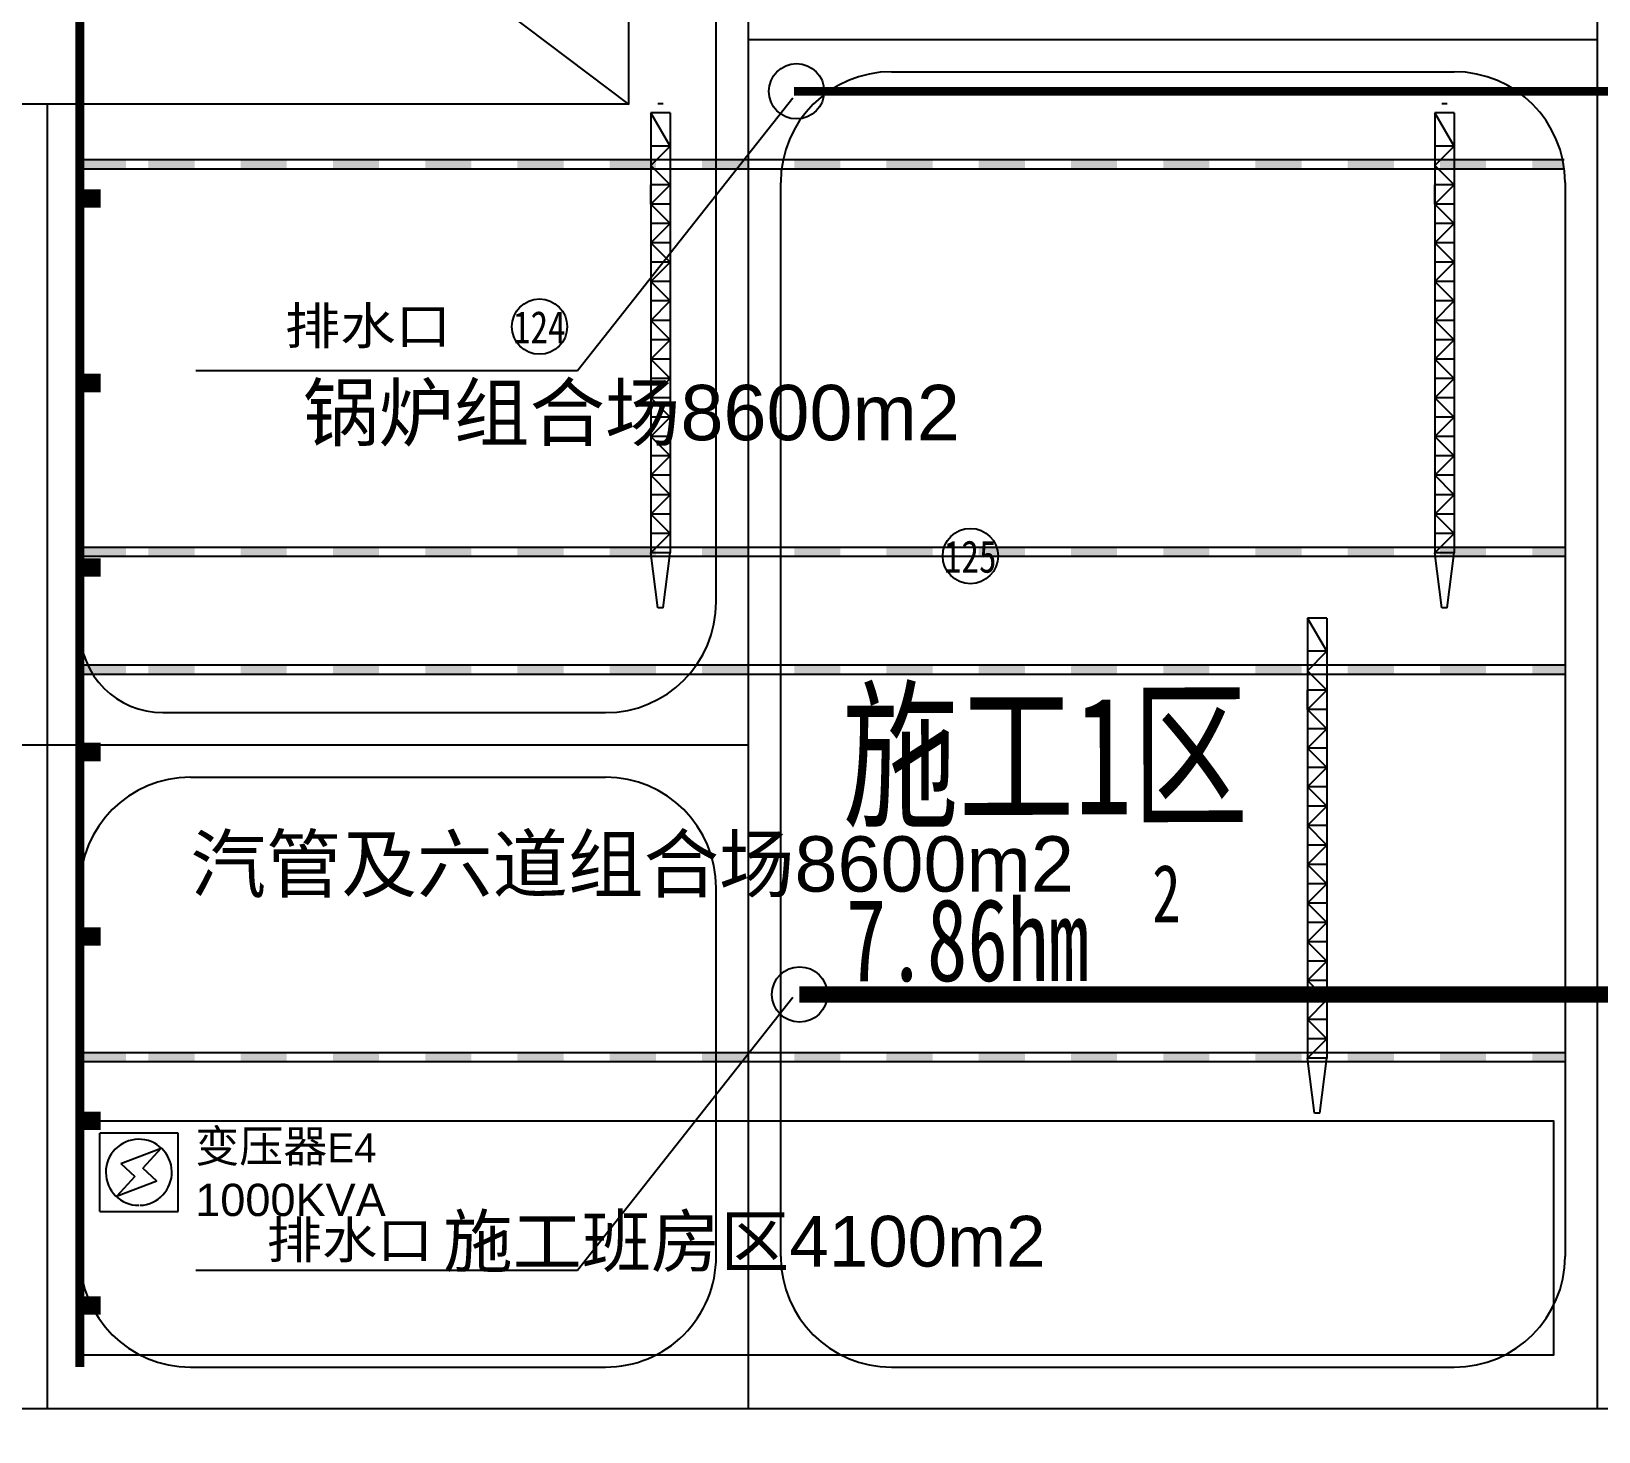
# Model space of a CAD drawing. Extents: x 532522 to 2902776, y -101917278 to 111238625.
# Drawn here: x 2901496.1 to 2901666, y 2549018.3 to 2549170.1 of the extents above; entities that cross this region are included whole.
import ezdxf
from ezdxf.enums import TextEntityAlignment as Align

# ---------------------------------------------------------------- set-up
doc = ezdxf.new("R2010")
doc.units = 0
doc.header["$LTSCALE"] = 1000
doc.header["$MEASUREMENT"] = 0
for name, pattern in [('CEN01', [82, 80, -1, 0, -1]), ('DASHDOT', [1, 0.5, -0.25, 0, -0.25]), ('DASHED2', [9.525, 6.35, -3.175])]:
    doc.linetypes.add(name, pattern=pattern)
for name, color, linetype in [('#1力能', 7, 'CONTINUOUS'), ('1', 7, 'CONTINUOUS'), ('15', 7, 'CONTINUOUS'), ('8', 7, 'CONTINUOUS'), ('NEW道路', 4, 'CONTINUOUS'), ('施工临建布置', 7, 'CONTINUOUS'), ('道路', 5, 'CONTINUOUS')]:
    doc.layers.add(name, color=color, linetype=linetype)
doc.styles.add('GEDITXT', font='', dxfattribs={"height": 0.2})
doc.styles.add('HZ1', font='', dxfattribs={"width": 0.72})
doc.styles.get("Standard").update_dxf_attribs({"font": '', "width": 1.1})
doc.styles.get('GEDITXT').set_extended_font_data('SimSun')
doc.styles.get('HZ1').set_extended_font_data('SimSun')
doc.styles.get('Standard').set_extended_font_data('SimSun')

msp = doc.modelspace()

# ---------------------------------------------------------------- linework, layer by layer
at = {"layer": '#1力能', "color": 3, "linetype": 'Continuous'}
for p, q in [((2901578.66, 2549162.91), (2901555.31, 2549133.32)), ((2901555.31, 2549133.32), (2901513.97, 2549133.32)), ((2901578.66, 2549065.4), (2901555.31, 2549035.8)), ((2901555.31, 2549035.8), (2901513.97, 2549035.8))]:
    msp.add_line(p, q, dxfattribs=at)
at = {"layer": '#1力能', "color": 1, "linetype": 'Continuous'}
for p, q in [((2901512.03, 2549050.7), (2901503.54, 2549050.7)), ((2901503.54, 2549042.21), (2901503.54, 2549050.7)), ((2901512.03, 2549042.21), (2901512.03, 2549050.7)), ((2901505.82, 2549047.41), (2901510.21, 2549049.08)), ((2901510.21, 2549049.08), (2901508.2, 2549046.91)), ((2901505.82, 2549047.41), (2901507.36, 2549045.99)), ((2901507.36, 2549045.99), (2901505.35, 2549043.82)), ((2901509.74, 2549045.49), (2901505.35, 2549043.82)), ((2901509.74, 2549045.49), (2901508.2, 2549046.91)), ((2901503.54, 2549042.21), (2901512.03, 2549042.21))]:
    msp.add_line(p, q, dxfattribs=at)
at = {"layer": '#1力能', "color": 3, "linetype": 'Continuous', "const_width": 95, "flags": 128}
for points in [[(2901626.29, 2549163.16), (2901626.29, 2549164.09)], [(2901626.87, 2549064.83), (2901626.87, 2549066.62)]]:
    msp.add_lwpolyline(points, dxfattribs=at)
at = {"layer": '#1力能', "color": 3, "linetype": 'Continuous'}
for centre in [(2901579.07, 2549163.64), (2901579.4, 2549065.73)]:
    msp.add_circle(centre, 3, dxfattribs=at)
at = {"layer": '#1力能', "color": 1, "linetype": 'Continuous'}
msp.add_arc((2901507.78, 2549046.45), 3.58, 271.9749, 270, dxfattribs=at)
at = {"layer": '1', "color": 1, "linetype": 'Continuous'}
for points, const_width in [([(2901501.38, 2549025.34), (2901501.38, 2549205.8)], 1), ([(2901503.64, 2549152.02), (2901501.38, 2549152.02)], 2), ([(2901503.64, 2549132.02), (2901501.38, 2549132.02)], 2), ([(2901503.64, 2549112.02), (2901501.38, 2549112.02)], 2), ([(2901503.64, 2549092.02), (2901501.38, 2549092.02)], 2), ([(2901503.64, 2549072.02), (2901501.38, 2549072.02)], 2), ([(2901503.64, 2549052.02), (2901501.38, 2549052.02)], 2), ([(2901503.64, 2549032.02), (2901501.38, 2549032.02)], 2)]:
    msp.add_lwpolyline(points, dxfattribs=dict(at, const_width=const_width))
at = {"layer": '1', "color": 6, "linetype": 'Continuous'}
msp.add_lwpolyline([(2901501.38, 2549052.02), (2901661.11, 2549052.02), (2901661.11, 2549026.61), (2901501.38, 2549026.61)], close=True, dxfattribs=at)
at = {"layer": '1', "color": 1, "linetype": 'Continuous', "flags": 128}
msp.add_lwpolyline([(2901493.23, 2549019.96, 0, 20, 0), (2901486.36, 2549019.96, 20, 20, 0)], format="xyseb", dxfattribs=at)
at = {"layer": '15', "color": 3}
for centre in [(2901551.21, 2549138.13), (2901597.92, 2549113.26)]:
    msp.add_circle(centre, 3, dxfattribs=at)
at = {"layer": 'NEW道路', "color": 4}
msp.add_line((2901662.37, 2549153.76), (2901662.37, 2549037.33), dxfattribs=at)
at = {"layer": 'NEW道路', "linetype": 'Continuous'}
msp.add_arc((2901650.37, 2549153.76), 12, 360, 90, dxfattribs=at)
at = {"layer": 'NEW道路', "color": 4}
msp.add_arc((2901650.37, 2549037.33), 12, 270, 360, dxfattribs=at)
at = {"layer": '施工临建布置', "color": 6}
for p, q in [((2901565.37, 2549157.71), (2901563.27, 2549161.31)), ((2901565.37, 2549161.31), (2901563.27, 2549161.31)), ((2901563.27, 2549161.31), (2901563.27, 2549113.61)), ((2901564.61, 2549162.3), (2901564.02, 2549162.3)), ((2901565.37, 2549161.31), (2901565.37, 2549113.61)), ((2901648.27, 2549161.31), (2901648.27, 2549113.61)), ((2901650.37, 2549161.31), (2901648.27, 2549161.31)), ((2901650.37, 2549157.71), (2901648.27, 2549161.31)), ((2901649.61, 2549162.3), (2901649.02, 2549162.3)), ((2901650.37, 2549161.31), (2901650.37, 2549113.61)), ((2901563.27, 2549155.61), (2901565.37, 2549157.71)), ((2901565.37, 2549157.71), (2901563.27, 2549157.71)), ((2901650.37, 2549157.71), (2901648.27, 2549157.71)), ((2901648.27, 2549155.61), (2901650.37, 2549157.71)), ((2901662.27, 2549156.2), (2901501.28, 2549156.2)), ((2901662.27, 2549155.2), (2901501.28, 2549155.2)), ((2901565.37, 2549153.51), (2901563.27, 2549155.61)), ((2901650.37, 2549153.51), (2901648.27, 2549155.61)), ((2901563.27, 2549151.41), (2901565.37, 2549153.51)), ((2901563.27, 2549151.41), (2901563.27, 2549153.51)), ((2901565.37, 2549153.51), (2901563.27, 2549153.51)), ((2901650.37, 2549153.51), (2901648.27, 2549153.51)), ((2901648.27, 2549151.41), (2901648.27, 2549153.51)), ((2901648.27, 2549151.41), (2901650.37, 2549153.51)), ((2901565.37, 2549149.31), (2901563.27, 2549151.41)), ((2901565.37, 2549151.41), (2901563.27, 2549151.41)), ((2901650.37, 2549151.41), (2901648.27, 2549151.41)), ((2901650.37, 2549149.31), (2901648.27, 2549151.41)), ((2901563.27, 2549147.21), (2901565.37, 2549149.31)), ((2901565.37, 2549149.31), (2901563.27, 2549149.31)), ((2901650.37, 2549149.31), (2901648.27, 2549149.31)), ((2901648.27, 2549147.21), (2901650.37, 2549149.31)), ((2901565.37, 2549145.11), (2901563.27, 2549147.21)), ((2901565.37, 2549147.21), (2901563.27, 2549147.21)), ((2901650.37, 2549147.21), (2901648.27, 2549147.21)), ((2901650.37, 2549145.11), (2901648.27, 2549147.21)), ((2901563.27, 2549143.01), (2901565.37, 2549145.11)), ((2901565.37, 2549145.11), (2901563.27, 2549145.11)), ((2901650.37, 2549145.11), (2901648.27, 2549145.11)), ((2901648.27, 2549143.01), (2901650.37, 2549145.11)), ((2901565.37, 2549143.01), (2901563.27, 2549143.01)), ((2901565.37, 2549140.91), (2901563.27, 2549143.01)), ((2901650.37, 2549140.91), (2901648.27, 2549143.01)), ((2901650.37, 2549143.01), (2901648.27, 2549143.01)), ((2901563.27, 2549138.81), (2901565.37, 2549140.91)), ((2901565.37, 2549140.91), (2901563.27, 2549140.91)), ((2901650.37, 2549140.91), (2901648.27, 2549140.91)), ((2901648.27, 2549138.81), (2901650.37, 2549140.91)), ((2901565.37, 2549138.81), (2901563.27, 2549138.81)), ((2901565.37, 2549136.71), (2901563.27, 2549138.81)), ((2901650.37, 2549136.71), (2901648.27, 2549138.81)), ((2901650.37, 2549138.81), (2901648.27, 2549138.81)), ((2901565.37, 2549136.71), (2901563.27, 2549136.71)), ((2901563.27, 2549134.61), (2901565.37, 2549136.71)), ((2901648.27, 2549134.61), (2901650.37, 2549136.71)), ((2901650.37, 2549136.71), (2901648.27, 2549136.71)), ((2901565.37, 2549132.51), (2901563.27, 2549134.61)), ((2901565.37, 2549134.61), (2901563.27, 2549134.61)), ((2901650.37, 2549134.61), (2901648.27, 2549134.61)), ((2901650.37, 2549132.51), (2901648.27, 2549134.61)), ((2901563.27, 2549130.41), (2901565.37, 2549132.51)), ((2901565.37, 2549132.51), (2901563.27, 2549132.51)), ((2901650.37, 2549132.51), (2901648.27, 2549132.51)), ((2901648.27, 2549130.41), (2901650.37, 2549132.51)), ((2901565.37, 2549128.31), (2901563.27, 2549130.41)), ((2901565.37, 2549130.41), (2901563.27, 2549130.41)), ((2901650.37, 2549130.41), (2901648.27, 2549130.41)), ((2901650.37, 2549128.31), (2901648.27, 2549130.41)), ((2901563.27, 2549126.21), (2901565.37, 2549128.31)), ((2901565.37, 2549128.31), (2901563.27, 2549128.31)), ((2901650.37, 2549128.31), (2901648.27, 2549128.31)), ((2901648.27, 2549126.21), (2901650.37, 2549128.31)), ((2901565.37, 2549126.21), (2901563.27, 2549126.21)), ((2901565.37, 2549124.11), (2901563.27, 2549126.21)), ((2901650.37, 2549124.11), (2901648.27, 2549126.21)), ((2901650.37, 2549126.21), (2901648.27, 2549126.21)), ((2901565.37, 2549124.11), (2901563.27, 2549124.11)), ((2901563.27, 2549122.01), (2901565.37, 2549124.11)), ((2901648.27, 2549122.01), (2901650.37, 2549124.11)), ((2901650.37, 2549124.11), (2901648.27, 2549124.11)), ((2901565.37, 2549119.91), (2901563.27, 2549122.01)), ((2901565.37, 2549122.01), (2901563.27, 2549122.01)), ((2901650.37, 2549122.01), (2901648.27, 2549122.01)), ((2901650.37, 2549119.91), (2901648.27, 2549122.01)), ((2901563.27, 2549117.81), (2901565.37, 2549119.91)), ((2901565.37, 2549119.91), (2901563.27, 2549119.91)), ((2901650.37, 2549119.91), (2901648.27, 2549119.91)), ((2901648.27, 2549117.81), (2901650.37, 2549119.91)), ((2901565.37, 2549117.81), (2901563.27, 2549117.81)), ((2901565.37, 2549115.71), (2901563.27, 2549117.81)), ((2901650.37, 2549115.71), (2901648.27, 2549117.81)), ((2901650.37, 2549117.81), (2901648.27, 2549117.81)), ((2901563.27, 2549113.61), (2901565.37, 2549115.71)), ((2901565.37, 2549115.71), (2901563.27, 2549115.71)), ((2901650.37, 2549115.71), (2901648.27, 2549115.71)), ((2901648.27, 2549113.61), (2901650.37, 2549115.71)), ((2901662.27, 2549114.2), (2901501.28, 2549114.2)), ((2901565.37, 2549113.61), (2901563.27, 2549113.61)), ((2901564.02, 2549107.63), (2901563.27, 2549113.61)), ((2901564.61, 2549107.63), (2901565.37, 2549113.61)), ((2901649.02, 2549107.63), (2901648.27, 2549113.61)), ((2901650.37, 2549113.61), (2901648.27, 2549113.61)), ((2901649.61, 2549107.63), (2901650.37, 2549113.61)), ((2901662.27, 2549113.2), (2901501.28, 2549113.2)), ((2901564.61, 2549107.63), (2901564.02, 2549107.63)), ((2901649.61, 2549107.63), (2901649.02, 2549107.63)), ((2901636.55, 2549102.93), (2901634.45, 2549106.53)), ((2901636.55, 2549106.53), (2901634.45, 2549106.53)), ((2901634.45, 2549106.53), (2901634.45, 2549058.83)), ((2901636.55, 2549106.53), (2901636.55, 2549058.83)), ((2901634.45, 2549100.83), (2901636.55, 2549102.93)), ((2901636.55, 2549102.93), (2901634.45, 2549102.93)), ((2901662.27, 2549101.42), (2901501.28, 2549101.42)), ((2901662.27, 2549100.42), (2901501.28, 2549100.42)), ((2901636.55, 2549098.73), (2901634.45, 2549100.83)), ((2901634.45, 2549096.63), (2901636.55, 2549098.73)), ((2901634.45, 2549096.63), (2901634.45, 2549098.73)), ((2901636.55, 2549098.73), (2901634.45, 2549098.73)), ((2901636.55, 2549094.53), (2901634.45, 2549096.63)), ((2901636.55, 2549096.63), (2901634.45, 2549096.63)), ((2901634.45, 2549092.43), (2901636.55, 2549094.53)), ((2901636.55, 2549094.53), (2901634.45, 2549094.53)), ((2901636.55, 2549090.33), (2901634.45, 2549092.43)), ((2901636.55, 2549092.43), (2901634.45, 2549092.43)), ((2901634.45, 2549088.23), (2901636.55, 2549090.33)), ((2901636.55, 2549090.33), (2901634.45, 2549090.33)), ((2901636.55, 2549088.23), (2901634.45, 2549088.23)), ((2901636.55, 2549086.13), (2901634.45, 2549088.23)), ((2901634.45, 2549084.03), (2901636.55, 2549086.13)), ((2901636.55, 2549086.13), (2901634.45, 2549086.13)), ((2901636.55, 2549084.03), (2901634.45, 2549084.03)), ((2901636.55, 2549081.93), (2901634.45, 2549084.03)), ((2901636.55, 2549081.93), (2901634.45, 2549081.93)), ((2901634.45, 2549079.83), (2901636.55, 2549081.93)), ((2901636.55, 2549077.73), (2901634.45, 2549079.83)), ((2901636.55, 2549079.83), (2901634.45, 2549079.83)), ((2901634.45, 2549075.63), (2901636.55, 2549077.73)), ((2901636.55, 2549077.73), (2901634.45, 2549077.73)), ((2901636.55, 2549073.53), (2901634.45, 2549075.63)), ((2901636.55, 2549075.63), (2901634.45, 2549075.63)), ((2901634.45, 2549071.43), (2901636.55, 2549073.53)), ((2901636.55, 2549073.53), (2901634.45, 2549073.53)), ((2901636.55, 2549071.43), (2901634.45, 2549071.43)), ((2901636.55, 2549069.33), (2901634.45, 2549071.43)), ((2901636.55, 2549069.33), (2901634.45, 2549069.33)), ((2901634.45, 2549067.23), (2901636.55, 2549069.33)), ((2901636.55, 2549065.13), (2901634.45, 2549067.23)), ((2901636.55, 2549067.23), (2901634.45, 2549067.23)), ((2901634.45, 2549063.03), (2901636.55, 2549065.13)), ((2901636.55, 2549065.13), (2901634.45, 2549065.13)), ((2901636.55, 2549063.03), (2901634.45, 2549063.03)), ((2901636.55, 2549060.93), (2901634.45, 2549063.03)), ((2901634.45, 2549058.83), (2901636.55, 2549060.93)), ((2901636.55, 2549060.93), (2901634.45, 2549060.93)), ((2901662.27, 2549059.42), (2901501.28, 2549059.42)), ((2901662.27, 2549058.42), (2901501.28, 2549058.42)), ((2901636.55, 2549058.83), (2901634.45, 2549058.83)), ((2901635.2, 2549052.86), (2901634.45, 2549058.83)), ((2901635.79, 2549052.86), (2901636.55, 2549058.83)), ((2901635.79, 2549052.86), (2901635.2, 2549052.86))]:
    msp.add_line(p, q, dxfattribs=at)
for points in [[(2901501.38, 2549156.2), (2901506.38, 2549156.2), (2901501.38, 2549155.2), (2901506.38, 2549155.2)], [(2901508.82, 2549156.2), (2901513.82, 2549156.2), (2901508.82, 2549155.2), (2901513.82, 2549155.2)], [(2901518.82, 2549156.2), (2901523.82, 2549156.2), (2901518.82, 2549155.2), (2901523.82, 2549155.2)], [(2901528.82, 2549156.2), (2901533.82, 2549156.2), (2901528.82, 2549155.2), (2901533.82, 2549155.2)], [(2901538.82, 2549156.2), (2901543.82, 2549156.2), (2901538.82, 2549155.2), (2901543.82, 2549155.2)], [(2901548.82, 2549156.2), (2901553.82, 2549156.2), (2901548.82, 2549155.2), (2901553.82, 2549155.2)], [(2901558.82, 2549156.2), (2901563.82, 2549156.2), (2901558.82, 2549155.2), (2901563.82, 2549155.2)], [(2901568.82, 2549156.2), (2901573.82, 2549156.2), (2901568.82, 2549155.2), (2901573.82, 2549155.2)], [(2901578.82, 2549156.2), (2901583.82, 2549156.2), (2901578.82, 2549155.2), (2901583.82, 2549155.2)], [(2901588.82, 2549156.2), (2901593.82, 2549156.2), (2901588.82, 2549155.2), (2901593.82, 2549155.2)], [(2901598.82, 2549156.2), (2901603.82, 2549156.2), (2901598.82, 2549155.2), (2901603.82, 2549155.2)], [(2901608.82, 2549156.2), (2901613.82, 2549156.2), (2901608.82, 2549155.2), (2901613.82, 2549155.2)], [(2901618.82, 2549156.2), (2901623.82, 2549156.2), (2901618.82, 2549155.2), (2901623.82, 2549155.2)], [(2901628.82, 2549156.2), (2901633.82, 2549156.2), (2901628.82, 2549155.2), (2901633.82, 2549155.2)], [(2901638.82, 2549156.2), (2901643.82, 2549156.2), (2901638.82, 2549155.2), (2901643.82, 2549155.2)], [(2901648.82, 2549156.2), (2901653.82, 2549156.2), (2901648.82, 2549155.2), (2901653.82, 2549155.2)], [(2901658.82, 2549156.2), (2901662.27, 2549156.2), (2901658.82, 2549155.2), (2901662.29, 2549155.2)], [(2901501.38, 2549114.2), (2901506.38, 2549114.2), (2901501.38, 2549113.2), (2901506.38, 2549113.2)], [(2901508.82, 2549114.2), (2901513.82, 2549114.2), (2901508.82, 2549113.2), (2901513.82, 2549113.2)], [(2901518.82, 2549114.2), (2901523.82, 2549114.2), (2901518.82, 2549113.2), (2901523.82, 2549113.2)], [(2901528.82, 2549114.2), (2901533.82, 2549114.2), (2901528.82, 2549113.2), (2901533.82, 2549113.2)], [(2901538.82, 2549114.2), (2901543.82, 2549114.2), (2901538.82, 2549113.2), (2901543.82, 2549113.2)], [(2901548.82, 2549114.2), (2901553.82, 2549114.2), (2901548.82, 2549113.2), (2901553.82, 2549113.2)], [(2901558.82, 2549114.2), (2901563.82, 2549114.2), (2901558.82, 2549113.2), (2901563.82, 2549113.2)], [(2901568.82, 2549114.2), (2901573.82, 2549114.2), (2901568.82, 2549113.2), (2901573.82, 2549113.2)], [(2901578.82, 2549114.2), (2901583.82, 2549114.2), (2901578.82, 2549113.2), (2901583.82, 2549113.2)], [(2901588.82, 2549114.2), (2901593.82, 2549114.2), (2901588.82, 2549113.2), (2901593.82, 2549113.2)], [(2901598.82, 2549114.2), (2901603.82, 2549114.2), (2901598.82, 2549113.2), (2901603.82, 2549113.2)], [(2901608.82, 2549114.2), (2901613.82, 2549114.2), (2901608.82, 2549113.2), (2901613.82, 2549113.2)], [(2901618.82, 2549114.2), (2901623.82, 2549114.2), (2901618.82, 2549113.2), (2901623.82, 2549113.2)], [(2901628.82, 2549114.2), (2901633.82, 2549114.2), (2901628.82, 2549113.2), (2901633.82, 2549113.2)], [(2901638.82, 2549114.2), (2901643.82, 2549114.2), (2901638.82, 2549113.2), (2901643.82, 2549113.2)], [(2901648.82, 2549114.2), (2901653.82, 2549114.2), (2901648.82, 2549113.2), (2901653.82, 2549113.2)], [(2901658.82, 2549114.2), (2901662.27, 2549114.2), (2901658.82, 2549113.2), (2901662.27, 2549113.2)], [(2901501.38, 2549101.42), (2901506.38, 2549101.42), (2901501.38, 2549100.42), (2901506.38, 2549100.42)], [(2901508.82, 2549101.42), (2901513.82, 2549101.42), (2901508.82, 2549100.42), (2901513.82, 2549100.42)], [(2901518.82, 2549101.42), (2901523.82, 2549101.42), (2901518.82, 2549100.42), (2901523.82, 2549100.42)], [(2901528.82, 2549101.42), (2901533.82, 2549101.42), (2901528.82, 2549100.42), (2901533.82, 2549100.42)], [(2901538.82, 2549101.42), (2901543.82, 2549101.42), (2901538.82, 2549100.42), (2901543.82, 2549100.42)], [(2901548.82, 2549101.42), (2901553.82, 2549101.42), (2901548.82, 2549100.42), (2901553.82, 2549100.42)], [(2901558.82, 2549101.42), (2901563.82, 2549101.42), (2901558.82, 2549100.42), (2901563.82, 2549100.42)], [(2901568.82, 2549101.42), (2901573.82, 2549101.42), (2901568.82, 2549100.42), (2901573.82, 2549100.42)], [(2901578.82, 2549101.42), (2901583.82, 2549101.42), (2901578.82, 2549100.42), (2901583.82, 2549100.42)], [(2901588.82, 2549101.42), (2901593.82, 2549101.42), (2901588.82, 2549100.42), (2901593.82, 2549100.42)], [(2901598.82, 2549101.42), (2901603.82, 2549101.42), (2901598.82, 2549100.42), (2901603.82, 2549100.42)], [(2901608.82, 2549101.42), (2901613.82, 2549101.42), (2901608.82, 2549100.42), (2901613.82, 2549100.42)], [(2901618.82, 2549101.42), (2901623.82, 2549101.42), (2901618.82, 2549100.42), (2901623.82, 2549100.42)], [(2901628.82, 2549101.42), (2901633.82, 2549101.42), (2901628.82, 2549100.42), (2901633.82, 2549100.42)], [(2901638.82, 2549101.42), (2901643.82, 2549101.42), (2901638.82, 2549100.42), (2901643.82, 2549100.42)], [(2901648.82, 2549101.42), (2901653.82, 2549101.42), (2901648.82, 2549100.42), (2901653.82, 2549100.42)], [(2901658.82, 2549101.42), (2901662.27, 2549101.42), (2901658.82, 2549100.42), (2901662.27, 2549100.42)], [(2901501.38, 2549059.42), (2901506.38, 2549059.42), (2901501.38, 2549058.42), (2901506.38, 2549058.42)], [(2901508.82, 2549059.42), (2901513.82, 2549059.42), (2901508.82, 2549058.42), (2901513.82, 2549058.42)], [(2901518.82, 2549059.42), (2901523.82, 2549059.42), (2901518.82, 2549058.42), (2901523.82, 2549058.42)], [(2901528.82, 2549059.42), (2901533.82, 2549059.42), (2901528.82, 2549058.42), (2901533.82, 2549058.42)], [(2901538.82, 2549059.42), (2901543.82, 2549059.42), (2901538.82, 2549058.42), (2901543.82, 2549058.42)], [(2901548.82, 2549059.42), (2901553.82, 2549059.42), (2901548.82, 2549058.42), (2901553.82, 2549058.42)], [(2901558.82, 2549059.42), (2901563.82, 2549059.42), (2901558.82, 2549058.42), (2901563.82, 2549058.42)], [(2901568.82, 2549059.42), (2901573.82, 2549059.42), (2901568.82, 2549058.42), (2901573.82, 2549058.42)], [(2901578.82, 2549059.42), (2901583.82, 2549059.42), (2901578.82, 2549058.42), (2901583.82, 2549058.42)], [(2901588.82, 2549059.42), (2901593.82, 2549059.42), (2901588.82, 2549058.42), (2901593.82, 2549058.42)], [(2901598.82, 2549059.42), (2901603.82, 2549059.42), (2901598.82, 2549058.42), (2901603.82, 2549058.42)], [(2901608.82, 2549059.42), (2901613.82, 2549059.42), (2901608.82, 2549058.42), (2901613.82, 2549058.42)], [(2901618.82, 2549059.42), (2901623.82, 2549059.42), (2901618.82, 2549058.42), (2901623.82, 2549058.42)], [(2901628.82, 2549059.42), (2901633.82, 2549059.42), (2901628.82, 2549058.42), (2901633.82, 2549058.42)], [(2901638.82, 2549059.42), (2901643.82, 2549059.42), (2901638.82, 2549058.42), (2901643.82, 2549058.42)], [(2901648.82, 2549059.42), (2901653.82, 2549059.42), (2901648.82, 2549058.42), (2901653.82, 2549058.42)], [(2901658.82, 2549059.42), (2901662.27, 2549059.42), (2901658.82, 2549058.42), (2901662.27, 2549058.42)]]:
    msp.add_solid(points, dxfattribs=at)
at = {"layer": '道路', "color": 4, "linetype": 'DASHDOT', "ltscale": 2}
for p, q in [((2901665.87, 2549265.34), (2901665.87, 2549020.83)), ((2901573.86, 2549020.83), (2901573.86, 2549232.63)), ((2901573.86, 2549169.26), (2901665.87, 2549169.26)), ((2901497.88, 2549020.83), (2901497.88, 2549162.2)), ((2901375.09, 2549092.78), (2901573.86, 2549092.78)), ((2901426.8, 2549020.83), (2902165.87, 2549020.83))]:
    msp.add_line(p, q, dxfattribs=at)
at = {"layer": '道路', "color": 4, "linetype": 'Continuous', "ltscale": 50}
msp.add_line((2901560.88, 2549162.2), (2901560.88, 2549243.83), dxfattribs=at)
at = {"layer": '道路', "color": 4}
for p, q in [((2901570.36, 2549108.28), (2901570.36, 2549235.13)), ((2901536.03, 2549181, 101.33), (2901560.88, 2549162.2)), ((2901589.36, 2549165.76), (2901650.37, 2549165.76)), ((2901379.87, 2549162.28, -101.33), (2901560.91, 2549162.28, -101.33)), ((2901501.38, 2549105.28), (2901501.38, 2549162.2)), ((2901501.38, 2549108.28), (2901501.38, 2549156.2)), ((2901577.36, 2549037.33), (2901577.36, 2549153.76)), ((2901510.38, 2549096.28), (2901558.36, 2549096.28)), ((2901513.38, 2549089.28), (2901558.36, 2549089.28)), ((2901501.38, 2549037.33), (2901501.38, 2549077.28)), ((2901570.36, 2549037.33), (2901570.36, 2549077.28)), ((2901513.38, 2549025.33), (2901558.36, 2549025.33)), ((2901589.36, 2549025.33), (2901650.37, 2549025.33))]:
    msp.add_line(p, q, dxfattribs=at)
for centre, radius, start, end in [((2901589.36, 2549153.76), 12, 90, 180), ((2901558.36, 2549108.28), 12, 270, 0), ((2901510.38, 2549105.28), 9, 180, 270), ((2901513.38, 2549077.28), 12, 90, 180), ((2901558.36, 2549077.28), 12, 360, 90), ((2901513.38, 2549037.33), 12, 180, 269.9999), ((2901558.36, 2549037.33), 12, 269.9999, 0), ((2901589.36, 2549037.33), 12, 180, 269.9999)]:
    msp.add_arc(centre, radius, start, end, dxfattribs=at)

# ---------------------------------------------------------------- texts
at = {"layer": '#1力能', "color": 3, "linetype": 'Continuous', "char_height": 4, "width": 40.0041, "attachment_point": 1}
for insert in [(2901523.61, 2549140.22), (2901521.63, 2549041.12)]:
    msp.add_mtext('排水口', dxfattribs=dict(at, insert=insert))
at = {"layer": '#1力能', "color": 6, "linetype": 'CEN01', "lineweight": 35, "insert": (2901513.89, 2549051.04), "char_height": 3.4986, "width": 21.3448, "attachment_point": 1}
msp.add_mtext('{\\fKaiTi_GB2312|b0|i0|c134|p49;\\C1;变压器\\fArial|b0|i0|c0|p34;\\H0.8929x;E4\\P\\H1.12x;1000KVA}', dxfattribs=at)
at = {"layer": '15', "color": 3, "linetype": 'Continuous', "style": 'GEDITXT', "width": 0.799859}
for s, p in [('124', (2901548.33, 2549139.82)), ('125', (2901595.04, 2549114.95))]:
    msp.add_text(s, height=3.5, dxfattribs=at).set_placement(p, align=Align.TOP_LEFT)
at = {"layer": '8', "color": 1, "linetype": 'Continuous', "style": 'HZ1', "width": 0.72}
for s, height, p in [('施工1区', 12.8, (2901584.06, 2549085.22)), ('2', 6.27, (2901617.63, 2549073.55, 76.36)), ('7.86hm', 8.96, (2901584.43, 2549067.16, 76.34))]:
    msp.add_text(s, height=height, rotation=0.1, dxfattribs=at).set_placement(p)
at = {"layer": '施工临建布置', "color": 6, "linetype": 'DASHED2', "attachment_point": 1}
for s, insert, char_height, width in [('{\\fKaiTi_GB2312|b0|i0|c134|p49;锅炉组合场\\fArial|b0|i0|c0|p34;86\\fArial|b0|i0|c0|p32;00m2}', (2901525.57, 2549131.81), 6, 107.2959), ('{\\fKaiTi_GB2312|b0|i0|c134|p49;汽管及六道组合场\\fArial|b0|i0|c0|p34;860\\fArial|b0|i0|c0|p32;0m2}', (2901513.38, 2549082.88), 6, 142.2146), ('{\\fKaiTi_GB2312|b0|i0|c134|p49;施工班房区\\fArial|b0|i0|c0|p34;4100\\fArial|b0|i0|c0|p32;m2}', (2901540.79, 2549041.73), 5.5, 87.7277)]:
    msp.add_mtext(s, dxfattribs=dict(at, insert=insert, char_height=char_height, width=width))

doc.saveas('drawing.dxf')
